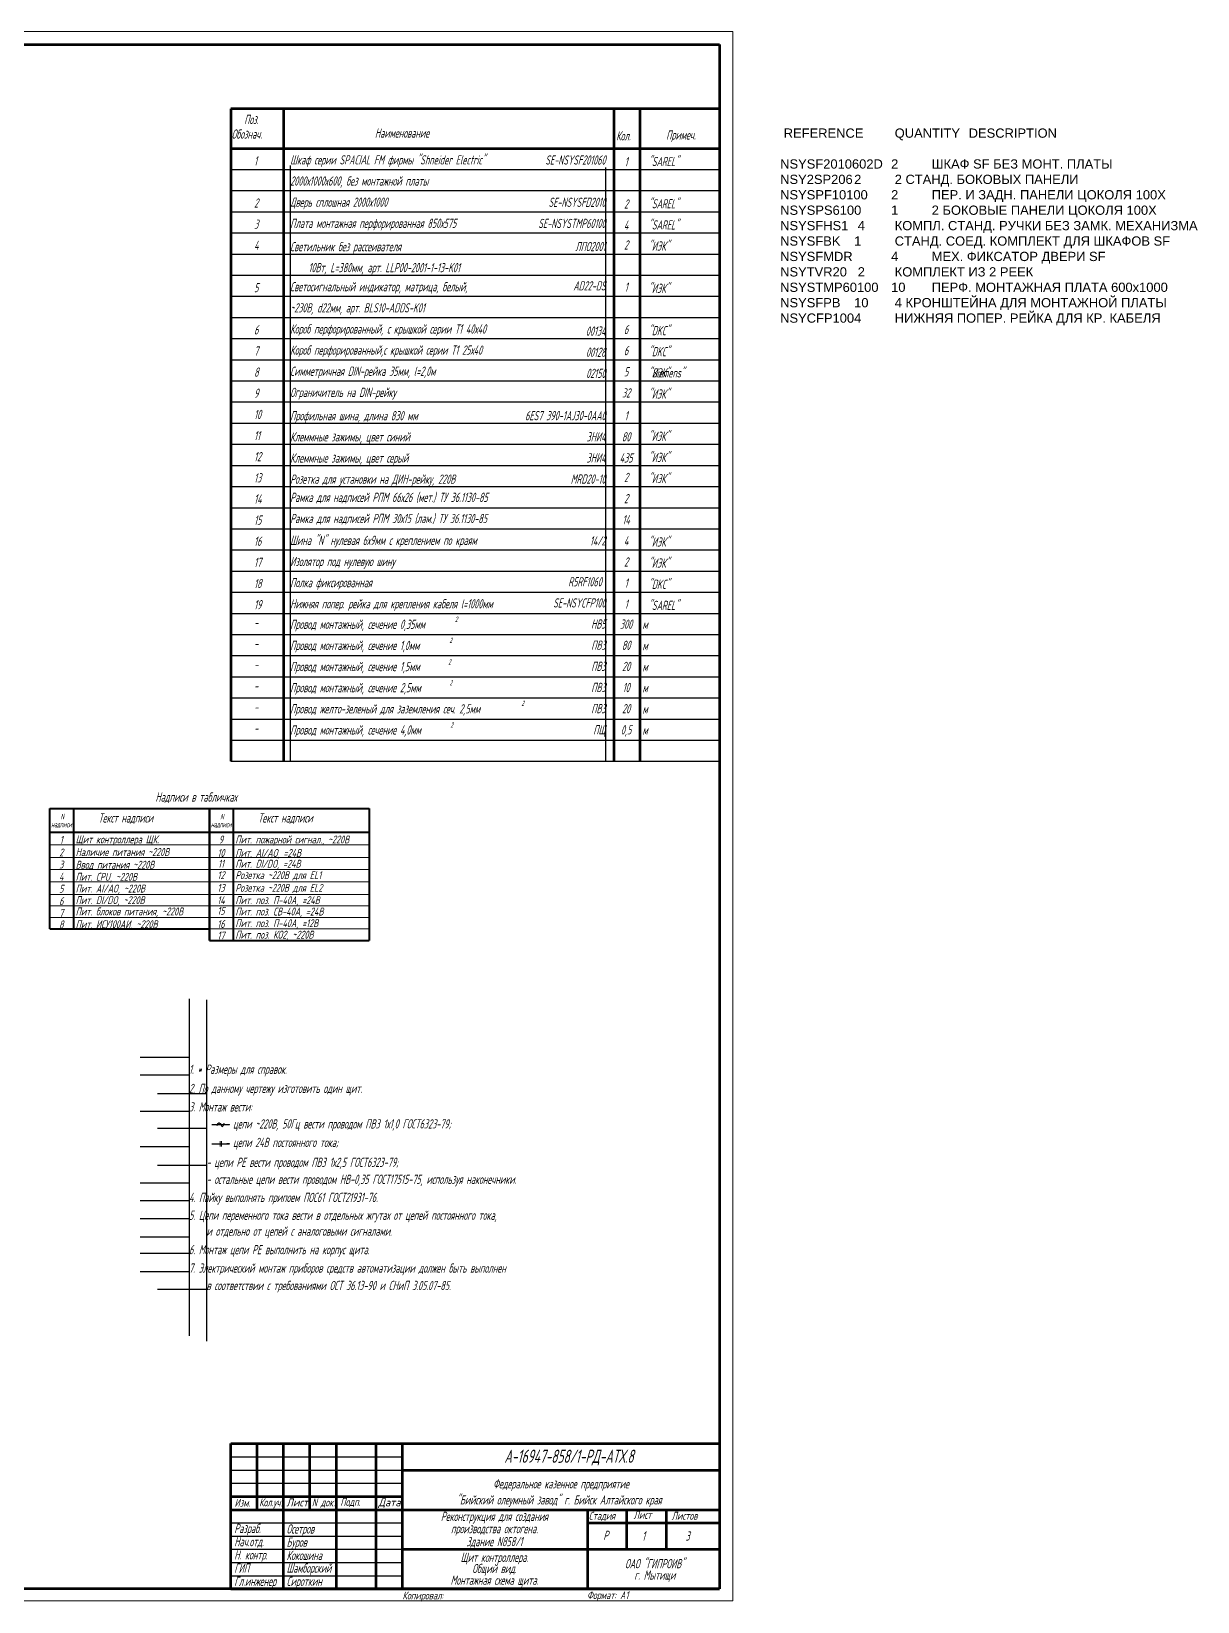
# Model space of a CAD drawing. Header units: millimetres. Extents: x -680 to 9204, y -4430 to 7779.
# Drawn here: x 1494 to 1936, y -537 to 57 of the extents above; entities that cross this region are included whole.
import ezdxf
from ezdxf.enums import TextEntityAlignment as Align

# ---------------------------------------------------------------- set-up
doc = ezdxf.new("R2010")
doc.units = ezdxf.units.MM
doc.layers.get('Defpoints').update_dxf_attribs({"color": 33})
for name, color, linetype, lineweight in [('RAZMER', 5, 'Continuous', 20), ('Обводка', 6, 'Continuous', 25), ('Таблица', 253, 'Continuous', 40), ('Текст_КИП', 2, 'Continuous', 25), ('Толст.рамка', 7, 'Continuous', 60), ('Тонк.рамка', 10, 'Continuous', 20), ('Тонкая', 5, 'Continuous', 20)]:
    doc.layers.add(name, color=color, linetype=linetype, lineweight=lineweight)
doc.layers.add('ТЕКСТ', color=2, linetype='Continuous')
doc.layers.add('Текст.', color=51, linetype='Continuous')
doc.styles.add('Simplex', font='simplex.shx', dxfattribs={"width": 0.7, "oblique": 15})
doc.styles.get("Standard").update_dxf_attribs({"font": 'arial.ttf'})

msp = doc.modelspace()

# ---------------------------------------------------------------- linework, layer by layer
at = {"lineweight": 60}
for p, q in [((1569.708, 27.593), (1569.708, -219.407)), ((1754.708, 27.593), (1569.708, 27.593)), ((1589.708, 27.593), (1589.708, -219.407)), ((1714.708, 27.593), (1714.708, -219.407)), ((1724.708, -219.407), (1724.708, 27.593)), ((1569.708, 12.593), (1754.708, 12.593)), ((1754.708, -477.643), (1754.708, -532.649))]:
    msp.add_line(p, q, dxfattribs=at)
at = {"lineweight": 40}
msp.add_line((1561.651, -237.232), (1561.651, -287.201), dxfattribs=at)
for p, q in [((1562.526, -356.902), (1569.293, -356.902)), ((1562.526, -364.126), (1569.293, -364.126))]:
    msp.add_line(p, q)
at = {"color": 30, "linetype": 'ByBlock', "lineweight": 30, "end_tangent": (1, 0)}
msp.add_spline([(1564.523, -357.256), (1565.392, -356.197), (1566.472, -357.604), (1567.258, -356.388)], degree=3, dxfattribs=at)
at = {"layer": 'Defpoints'}
for p, q in [((1592.208, 6.146), (1592.208, -219.407)), ((1711.576, 5.343), (1711.576, -219.407)), ((1553.918, -309.347), (1553.918, -436.903)), ((1560.526, -309.631), (1560.526, -438.827)), ((1553.918, -331.528), (1535.439, -331.528)), ((1553.918, -338.24), (1535.439, -338.24)), ((1560.526, -345.229), (1542.047, -345.229)), ((1553.918, -351.941), (1535.439, -351.941)), ((1560.526, -358.376), (1542.047, -358.376)), ((1553.918, -365.365), (1535.439, -365.365)), ((1560.526, -372.354), (1542.047, -372.354)), ((1553.918, -379.066), (1535.439, -379.066)), ((1553.918, -385.778), (1535.439, -385.778)), ((1553.918, -392.515), (1535.439, -392.515)), ((1553.918, -399.504), (1535.439, -399.504)), ((1553.918, -405.688), (1535.439, -405.688)), ((1553.918, -412.677), (1535.439, -412.677)), ((1560.526, -419.263), (1542.047, -419.263))]:
    msp.add_line(p, q, dxfattribs=at)
at = {"layer": 'RAZMER', "ltscale": 0.9}
for p, q in [((1565.681, -363.126), (1565.681, -365.126)), ((1566.181, -363.126), (1566.181, -365.126))]:
    msp.add_line(p, q, dxfattribs=at)
at = {"layer": 'Обводка', "color": 155}
for p, q in [((1569.708, 4.593), (1754.708, 4.593)), ((1569.708, -3.407), (1754.708, -3.407)), ((1569.708, -11.407), (1754.708, -11.407)), ((1569.708, -19.407), (1754.708, -19.407)), ((1569.708, -27.407), (1754.708, -27.407)), ((1569.708, -35.407), (1754.708, -35.407)), ((1569.708, -43.407), (1754.708, -43.407)), ((1569.708, -51.407), (1754.708, -51.407)), ((1569.708, -59.407), (1754.708, -59.407)), ((1569.708, -67.407), (1754.708, -67.407)), ((1569.708, -75.407), (1754.708, -75.407)), ((1569.708, -83.407), (1754.708, -83.407)), ((1569.708, -91.407), (1754.708, -91.407)), ((1569.708, -99.407), (1754.708, -99.407)), ((1569.708, -107.407), (1754.708, -107.407)), ((1569.708, -115.407), (1754.708, -115.407)), ((1569.708, -123.407), (1754.708, -123.407)), ((1569.708, -131.407), (1754.708, -131.407)), ((1569.708, -139.407), (1754.708, -139.407)), ((1569.708, -147.407), (1754.708, -147.407)), ((1569.708, -155.407), (1754.708, -155.407)), ((1569.708, -163.407), (1754.708, -163.407)), ((1569.708, -171.407), (1754.708, -171.407)), ((1569.708, -179.407), (1754.708, -179.407)), ((1569.708, -187.407), (1754.708, -187.407)), ((1569.708, -195.407), (1754.708, -195.407)), ((1569.708, -203.407), (1754.708, -203.407)), ((1569.708, -211.407), (1754.708, -211.407)), ((1569.708, -219.407), (1754.708, -219.407)), ((1569.708, -482.643), (1634.708, -482.643)), ((1569.708, -487.643), (1634.708, -487.643)), ((1569.708, -492.643), (1634.708, -492.643)), ((1569.708, -507.643), (1634.708, -507.643)), ((1569.708, -512.643), (1634.708, -512.643)), ((1569.708, -517.643), (1634.708, -517.643)), ((1569.708, -522.643), (1634.708, -522.643)), ((1569.708, -527.643), (1634.708, -527.643))]:
    msp.add_line(p, q, dxfattribs=at)
at = {"layer": 'Таблица'}
for p, q in [((1501.203, -237.232), (1561.651, -237.232)), ((1501.203, -282.848), (1501.203, -237.232)), ((1510.203, -237.232), (1510.203, -282.848)), ((1561.651, -237.232), (1622.099, -237.232)), ((1561.651, -287.201), (1561.651, -237.232)), ((1570.651, -237.232), (1570.651, -287.201)), ((1622.099, -237.232), (1622.099, -287.201)), ((1501.203, -246.232), (1561.651, -246.232)), ((1561.651, -246.232), (1622.099, -246.232)), ((1501.203, -282.848), (1561.651, -282.848)), ((1561.651, -287.201), (1622.099, -287.201))]:
    msp.add_line(p, q, dxfattribs=at)
at = {"layer": 'Толст.рамка'}
for p, q in [((938.708, 51.855), (1754.708, 51.855)), ((1754.708, 51.855), (1754.708, -532.649)), ((1754.708, -532.649), (938.708, -532.649))]:
    msp.add_line(p, q, dxfattribs=at)
at = {"layer": 'Толст.рамка', "lineweight": 60}
for p, q in [((1569.708, -477.643), (1754.708, -477.643)), ((1569.708, -532.643), (1569.708, -477.643)), ((1579.708, -502.643), (1579.708, -477.643)), ((1589.708, -532.643), (1589.708, -477.643)), ((1599.708, -502.643), (1599.708, -477.643)), ((1609.708, -532.643), (1609.708, -477.643)), ((1624.708, -532.643), (1624.708, -477.643)), ((1634.708, -532.643), (1634.708, -477.643)), ((1634.708, -487.643), (1754.708, -487.643)), ((1569.708, -497.643), (1634.708, -497.643)), ((1569.708, -502.643), (1634.708, -502.643)), ((1634.708, -502.643), (1754.708, -502.643)), ((1704.708, -502.643), (1704.708, -532.643)), ((1719.708, -517.643), (1719.708, -502.643)), ((1734.708, -517.643), (1734.708, -502.643)), ((1704.708, -507.643), (1754.708, -507.643)), ((1634.708, -517.643), (1754.708, -517.643)), ((1569.708, -532.643), (1754.708, -532.649))]:
    msp.add_line(p, q, dxfattribs=at)
at = {"layer": 'Тонк.рамка'}
for p, q in [((918.708, 56.855), (1759.708, 56.855)), ((1759.708, 56.855), (1759.708, -537.145)), ((918.708, -537.145), (1759.708, -537.145))]:
    msp.add_line(p, q, dxfattribs=at)
at = {"layer": 'Тонкая'}
for p, q in [((1501.203, -251.032), (1561.651, -251.032)), ((1561.651, -251.032), (1622.099, -251.032)), ((1501.203, -255.832), (1561.651, -255.832)), ((1501.203, -260.409), (1561.651, -260.409)), ((1561.651, -255.832), (1622.099, -255.832)), ((1561.651, -260.409), (1622.099, -260.409)), ((1501.203, -264.986), (1561.651, -264.986)), ((1561.651, -264.986), (1622.099, -264.986)), ((1501.203, -269.786), (1561.651, -269.786)), ((1561.651, -269.786), (1622.099, -269.786)), ((1501.203, -274.14), (1561.651, -274.14)), ((1501.203, -278.494), (1561.651, -278.494)), ((1561.651, -274.14), (1622.099, -274.14)), ((1561.651, -278.494), (1622.099, -278.494)), ((1561.651, -282.848), (1622.099, -282.848))]:
    msp.add_line(p, q, dxfattribs=at)

# ---------------------------------------------------------------- texts
at = {"insert": (1777.687, 20.11), "char_height": 3.5, "width": 179.83471, "attachment_point": 1}
msp.add_mtext(' REFERENCE ^I QUANTITY ^I DESCRIPTION ^J^JNSYSF2010602D^I{\\C3;2}^I ШКАФ SF БЕЗ МОНТ. ПЛАТЫ^JNSY2SP206^I{\\C3;2}^I 2 СТАНД. БОКОВЫХ ПАНЕЛИ^JNSYSPF10100^I{\\C3;2}^I ПЕР. И ЗАДН. ПАНЕЛИ ЦОКОЛЯ 100X^JNSYSPS6100^I{\\C3;1}^I 2 БОКОВЫЕ ПАНЕЛИ ЦОКОЛЯ 100X^JNSYSFHS1^I {\\C3;4}^I КОМПЛ. СТАНД. РУЧКИ БЕЗ ЗАМК. МЕХАНИЗМА^JNSYSFBK^I{\\C3;1}^I СТАНД. СОЕД. КОМПЛЕКТ ДЛЯ ШКАФОВ SF^JNSYSFMDR ^I{\\C3;4}^I МЕХ. ФИКСАТОР ДВЕРИ SF^JNSYTVR20^I {\\C3;2}^I КОМПЛЕКТ ИЗ 2 РЕЕК^JNSYSTMP60100 ^I{\\C3;10}^I ПЕРФ. МОНТАЖНАЯ ПЛАТА 600х1000^JNSYSFPB^I{\\C3;10}^I 4 КРОНШТЕЙНА ДЛЯ МОНТАЖНОЙ ПЛАТЫ^JNSYCFP100^I{\\C3;4}^I НИЖНЯЯ ПОПЕР. РЕЙКА ДЛЯ КР. КАБЕЛЯ', dxfattribs=at)
at = {"layer": 'ТЕКСТ', "style": 'Simplex', "oblique": 15, "width": 0.6}
for s, height, p in [('Надписи в табличках', 3.5, (1541.203, -234.659)), ('Щит контроллера ЩК.', 3, (1511.009, -250.44)), ('Пит. пожарной сигнал., ~220В', 3, (1571.457, -250.491)), ('Наличие питания ~220В', 3, (1511.009, -255.24)), ('Пит. АI/АO, =24В', 3, (1571.457, -255.599)), ('Ввод питания ~220В', 3, (1511.009, -260.04)), ('Розетка ~220В для ЕL1', 3, (1571.457, -263.991)), ('Пит. DI/DO, =24В', 3, (1571.457, -259.674)), ('Пит. СРU, ~220В', 3, (1511.009, -264.617)), ('Пит. АI/АO, ~220В', 3, (1511.009, -269.068)), ('Розетка ~220В для ЕL2', 3, (1571.457, -268.795)), ('Пит. DI/DO, ~220В', 3, (1511.009, -273.444)), ('Пит. поз. П-40А, =24В', 3, (1571.457, -273.458)), ('Пит. блоков питания, ~220В', 3, (1511.009, -277.727)), ('Пит. поз. СВ-40А, =24В', 3, (1571.457, -277.776)), ('Пит. поз. П-40А, =12В', 3, (1571.457, -282.166)), ('Пит. ИСУ100АИ, ~220В', 3, (1511.009, -282.576)), ('Пит. поз. КО2, ~220В', 3, (1571.457, -286.519)), ('1. * Размеры для справок.', 3.5, (1553.918, -337.686)), ('2. По данному чертежу изготовить один щит.', 3.5, (1553.918, -344.952)), ('3. Монтаж вести:', 3.5, (1553.918, -351.941)), ('     - цепи ~220В, 50Гц вести проводом ПВ3 1х1,0 ГОСТ6323-79;', 3.5, (1560.526, -358.376)), ('     - цепи 24В постоянного тока;', 3.5, (1560.526, -365.39)), ('- цепи РЕ вести проводом ПВ3 1х2,5 ГОСТ6323-79;', 3.5, (1560.526, -372.907)), ('- остальные цепи вести проводом НВ-0,35 ГОСТ17515-75, используя наконечники.', 3.5, (1560.526, -379.343)), ('4. Пайку выполнять припоем ПОС61 ГОСТ21931-76.', 3.5, (1553.918, -386.206)), ('5. Цепи переменного тока вести в отдельных жгутах от цепей постоянного тока,', 3.5, (1553.918, -392.943)), ('и отдельно от цепей с аналоговыми сигналами.', 3.5, (1560.526, -398.976)), ('6. Монтаж цепи РЕ выполнить на корпус щита.', 3.5, (1553.918, -405.965)), ('7. Электрический монтаж приборов средств автоматизации должен быть выполнен', 3.5, (1553.918, -412.954)), ('в соответствии с требованиями ОСТ 36.13-90 и СНиП 3.05.07-85.', 3.5, (1560.526, -419.54))]:
    msp.add_text(s, height=height, dxfattribs=at).set_placement(p)
at = {"layer": 'ТЕКСТ', "style": 'Simplex', "oblique": 15, "width": 0.59542}
for p, p2 in [((1501.755, -244.372), (1509.555, -244.372)), ((1562.203, -244.372), (1570.003, -244.372))]:
    msp.add_text('надписи', height=2.1, dxfattribs=at).set_placement(p, p2, align=Align.FIT)
at = {"layer": 'ТЕКСТ', "style": 'Simplex', "oblique": 15, "width": 0.6}
for s, height, p in [('N', 2.1, (1505.955, -241.372)), ('Текст надписи', 3.5, (1529.955, -242.572)), ('N', 2.1, (1566.403, -241.372)), ('Текст надписи', 3.5, (1590.403, -242.572)), ('1', 3, (1505.56, -250.596)), ('9', 3, (1566.008, -250.491)), ('2', 3, (1505.56, -255.396)), ('10', 3, (1566.008, -255.599)), ('3', 3, (1505.56, -259.973)), ('12', 3, (1566.008, -263.991)), ('11', 3, (1566.008, -259.674)), ('5', 3, (1505.56, -269.127)), ('4', 3, (1505.56, -264.55)), ('13', 3, (1566.008, -268.795)), ('6', 3, (1505.56, -273.803)), ('14', 3, (1566.008, -273.464)), ('7', 3, (1505.56, -278.281)), ('15', 3, (1566.008, -277.487)), ('8', 3, (1505.56, -282.634)), ('16', 3, (1566.008, -282.464)), ('17', 3, (1566.008, -286.818))]:
    msp.add_text(s, height=height, dxfattribs=at).set_placement(p, align=Align.CENTER)
at = {"layer": 'Текст.', "style": 'Simplex', "oblique": 15, "width": 0.6}
for s, height, p in [('Поз.', 3.5, (1574.8, 21.791)), ('Обознач.', 3.5, (1570.076, 16.26)), ('Наименование', 3.5, (1624.287, 16.64)), ('Кол.', 3.5, (1715.576, 15.569)), ('Примеч.', 3.5, (1734.516, 15.912)), ('1', 3.5, (1578.545, 6.146)), ('Шкаф серии SPACIAL FM фирмы "Shneider Electric"', 3.5, (1592.208, 6.484)), ('"SAREL"', 3.5, (1727.823, 5.87)), ('2000х1000х600, без монтажной платы', 3.5, (1592.208, -1.516)), ('2', 3.5, (1578.545, -9.854)), ('Дверь сплошная 2000х1000', 3.5, (1592.208, -9.516)), ('"SAREL"', 3.5, (1727.823, -10.13)), ('3', 3.5, (1578.545, -17.854)), ('Плата монтажная перфорированная 850х575', 3.5, (1592.208, -17.516)), ('"SAREL"', 3.5, (1727.823, -18.13)), ('4', 3.5, (1578.545, -25.854)), ('Светильник без рассеивателя ', 3.5, (1592.208, -26.355)), ('"ИЭК"', 3.5, (1727.823, -26.13)), ('10Вт, L=380мм, арт. LLP00-2001-1-13-K01', 3.5, (1599.121, -34.296)), ('5', 3.5, (1578.545, -41.854)), ('Светосигнальный индикатор, матрица, белый,', 3.5, (1592.208, -41.516)), ('"ИЭК"', 3.5, (1727.823, -42.13)), ('~230В, d22мм, арт. BLS10-ADDS-K01', 3.5, (1592.208, -49.516)), ('6', 3.5, (1578.545, -57.854)), ('Короб перфорированный, с крышкой серии Т1 40х40', 3.5, (1592.208, -57.516)), ('"DKC"', 3.5, (1727.823, -58.13)), ('7', 3.5, (1578.545, -65.854)), ('Короб перфорированный,с крышкой серии Т1 25х40', 3.5, (1592.208, -65.516)), ('"DKC"', 3.5, (1727.823, -66.13)), ('8', 3.5, (1578.545, -73.854)), ('Симметричная DIN-рейка 35мм, l=2,0м', 3.5, (1592.208, -73.516)), ('"ИЭК"', 3.5, (1727.823, -74.13)), ('"Siemens"', 3.5, (1727.823, -74.13)), ('9', 3.5, (1578.545, -81.854)), ('Ограничитель на DIN-рейку', 3.5, (1592.208, -81.516)), ('"ИЭК"', 3.5, (1727.823, -82.13)), ('10', 3.5, (1578.545, -89.854)), ('Профильная шина, длина 830 мм', 3.5, (1592.208, -90.355)), ('11', 3.5, (1578.545, -97.854)), ('Клеммные зажимы, цвет синий', 3.5, (1592.208, -98.355)), ('"ИЭК"', 3.5, (1727.823, -98.13)), ('12', 3.5, (1578.545, -105.854)), ('Клеммные зажимы, цвет серый', 3.5, (1592.208, -106.355)), ('"ИЭК"', 3.5, (1727.823, -106.13)), ('13', 3.5, (1578.545, -113.854)), ('Розетка для установки на ДИН-рейку, 220В', 3.5, (1592.208, -114.355)), ('"ИЭК"', 3.5, (1727.823, -114.13)), ('14', 3.5, (1578.545, -121.854)), ('Рамка для надписей РПМ 66х26 (мет.) ТУ 36.1130-85', 3.5, (1592.208, -121.247)), ('15', 3.5, (1578.545, -129.854)), ('Рамка для надписей РПМ 30х15 (лам.) ТУ 36.1130-85', 3.5, (1592.208, -129.247)), ('16', 3.5, (1578.545, -137.854)), ('Шина "N" нулевая 6х9мм с креплением по краям', 3.5, (1592.208, -137.516)), ('"ИЭК"', 3.5, (1727.823, -138.13)), ('17', 3.5, (1578.545, -145.854)), ('Изолятор под нулевую шину', 3.5, (1592.208, -145.516)), ('"ИЭК"', 3.5, (1727.823, -146.13)), ('18', 3.5, (1578.545, -153.854)), ('Полка фиксированная', 3.5, (1592.208, -153.516)), ('"DKC"', 3.5, (1727.823, -154.13)), ('19', 3.5, (1578.545, -161.854)), ('Нижняя попер. рейка для крепления кабеля l=1000мм', 3.5, (1592.208, -161.516)), ('"SAREL"', 3.5, (1727.823, -162.13)), ('Провод монтажный, сечение 0,35мм', 3.5, (1592.208, -169.286)), ('2', 2, (1654.6, -166.637)), ('-', 3.5, (1578.545, -168.602)), ('м', 3.5, (1725.531, -169.367)), ('-', 3.5, (1578.545, -176.602)), ('Провод монтажный, сечение 1,0мм', 3.5, (1592.208, -177.286)), ('2', 2, (1652.501, -174.6)), ('м', 3.5, (1725.531, -177.367)), ('-', 3.5, (1578.545, -184.602)), ('Провод монтажный, сечение 1,5мм', 3.5, (1592.208, -185.286)), ('2', 2, (1652.037, -182.76)), ('м', 3.5, (1725.531, -185.367)), ('Провод монтажный, сечение 2,5мм', 3.5, (1592.208, -193.286)), ('2', 2, (1652.573, -190.655)), ('-', 3.5, (1578.545, -192.602)), ('м', 3.5, (1725.531, -193.367)), ('-', 3.5, (1578.545, -200.602)), ('Провод желто-зеленый для заземления сеч. 2,5мм', 3.5, (1592.208, -201.286)), ('2', 2, (1679.748, -198.44)), ('м', 3.5, (1725.531, -201.367)), ('-', 3.5, (1578.545, -208.602)), ('Провод монтажный, сечение 4,0мм', 3.5, (1592.208, -209.286)), ('2', 2, (1652.891, -206.668)), ('м', 3.5, (1725.531, -209.367))]:
    msp.add_text(s, height=height, dxfattribs=at).set_placement(p)
for s, p in [('SE-NSYSF201060', (1711.576, 6.429)), ('SE-NSYSFD2010', (1711.576, -9.571)), (' SE-NSYSTMP60100', (1711.576, -17.571)), ('ЛПО2001', (1711.576, -26.321)), ('AD22-DS', (1711.576, -41.2)), ('00134', (1711.576, -58.321)), ('00128', (1711.576, -66.321)), ('02150', (1711.576, -74.321)), ('6ES7 390-1AJ30-0AA0', (1711.576, -90.321)), ('ЗНИ4', (1711.576, -98.321)), ('ЗНИ4', (1711.576, -106.321)), ('MRD20-10', (1711.576, -114.321)), ('14/2', (1711.576, -137.7)), ('R5RF1060 ', (1711.576, -153.2)), ('SE-NSYCFP100', (1711.576, -161.2)), ('НВ5', (1711.576, -169.2)), ('ПВ3', (1711.576, -177.2)), ('ПВ3', (1711.576, -185.2)), ('ПВ3', (1711.576, -193.2)), ('ПВ3', (1711.576, -201.2)), ('ПЩ', (1711.576, -209.2))]:
    msp.add_text(s, height=3.5, dxfattribs=at).set_placement(p, align=Align.RIGHT)
for s, p in [('1', (1719.356, 5.771)), ('2', (1719.356, -10.229)), ('4', (1719.356, -18.229)), ('2', (1719.356, -25.707)), ('1', (1719.356, -41.707)), ('6', (1719.356, -57.707)), ('6', (1719.356, -65.707)), ('5', (1719.356, -73.707)), ('32', (1719.356, -81.707)), ('1', (1719.356, -90.321)), ('2', (1719.356, -113.707)), ('2', (1719.356, -121.707)), ('14', (1719.356, -129.707)), ('4', (1719.356, -137.707)), ('2', (1719.356, -145.707)), ('1', (1719.356, -153.707)), ('1', (1719.356, -161.707))]:
    msp.add_text(s, height=3.5, dxfattribs=at).set_placement(p, align=Align.CENTER)
at = {"layer": 'Текст.', "color": 1, "style": 'Simplex', "oblique": 15, "width": 0.6}
for s, p in [('80', (1719.356, -98.321)), ('435', (1719.356, -106.321)), ('300', (1719.356, -169.239)), ('80', (1719.356, -177.239)), ('20', (1719.356, -185.239)), ('10', (1719.356, -193.239)), ('20', (1719.356, -201.239)), ('0,5', (1719.356, -209.239))]:
    msp.add_text(s, height=3.5, dxfattribs=at).set_placement(p, align=Align.CENTER)
at = {"layer": 'Текст_КИП', "ltscale": 0.02, "style": 'Simplex', "oblique": 15, "width": 0.6}
msp.add_text('А-16947-858/1-РД-АТХ.8', height=5, dxfattribs=at).set_placement((1673.257, -484.915))
at = {"layer": 'Текст_КИП', "style": 'Simplex', "oblique": 15, "width": 0.6}
for s, p in [('Федеральное казенное предприятие', (1694.708, -494.602)), ('"Бийский олеумный завод" г. Бийск Алтайского края ', (1694.708, -500.679)), ('Реконструкция для создания', (1669.514, -506.927)), ('производства октогена.', (1669.514, -511.581)), ('Здание N858/1', (1669.514, -516.468)), ('Щит контроллера.', (1669.514, -522.424)), ('ОАО "ГИПРОИВ"', (1730.224, -524.831)), ('Монтажная схема щита.', (1669.514, -531.082)), ('Общий вид.', (1669.514, -526.658))]:
    msp.add_text(s, height=3.5, dxfattribs=at).set_placement(p, align=Align.CENTER)
at = {"layer": 'Текст_КИП', "style": 'Simplex', "oblique": 15}
for s, height, width, p in [('Изм.', 3, 0.6, (1571.142, -501.53)), ('Подп.', 3, 0.6, (1611.196, -501.213)), ('Стадия', 3, 0.6, (1705.237, -506.435)), ('Лист', 3, 0.6, (1722.177, -506.119)), ('Листов', 3, 0.6, (1736.583, -506.435)), ('Разраб.', 3.5, 0.6, (1571.045, -511.493)), ('Осетров', 3.5, 0.6, (1590.851, -511.688)), ('Р', 3.5, 0.6, (1710.738, -514.138)), ('1', 3.5, 0.6, (1725.42, -514.347)), ('3', 3.5, 0.6, (1741.887, -514.347)), ('Нач.отд.', 3.5, 0.6, (1571.045, -516.493)), ('Буров', 3.5, 0.6, (1590.851, -516.688)), ('Н. контр.', 3.5, 0.6, (1571.045, -521.493)), ('ГИП', 3.5, 0.6, (1571.045, -526.493)), ('Шамборский', 3.5, 0.5, (1590.851, -526.493)), ('Кокошина', 3.5, 0.6, (1590.851, -521.688)), ('Гл.инженер', 3.5, 0.6, (1571.045, -531.493)), ('Сироткин', 3.5, 0.6, (1590.851, -531.493))]:
    msp.add_text(s, height=height, dxfattribs=dict(at, width=width)).set_placement(p)
for s, width, p, p2 in [('Кол.уч.', 0.603486, (1580.483, -501.372), (1589.19, -501.372)), ('Лист', 0.686041, (1590.773, -501.372), (1599.006, -501.372)), ('N док.', 0.628372, (1600.431, -501.372), (1609.138, -501.372)), ('Дата', 0.652619, (1625.603, -501.372), (1633.994, -501.372))]:
    msp.add_text(s, height=3, dxfattribs=dict(at, width=width)).set_placement(p, p2, align=Align.FIT)
at = {"layer": 'Текст_КИП', "style": 'Simplex', "oblique": 15, "width": 0.6}
msp.add_text('г. Мытищи', height=3.5, dxfattribs=at).set_placement((1730.224, -527.861), align=Align.MIDDLE)
at = {"layer": 'Текст_КИП', "color": 3, "style": 'Simplex', "oblique": 15, "width": 0.6}
for s, p in [('Копировал:', (1634.708, -536.618)), ('Формат: А1', (1704.568, -536.49))]:
    msp.add_text(s, height=3, dxfattribs=at).set_placement(p)

doc.saveas('drawing.dxf')
